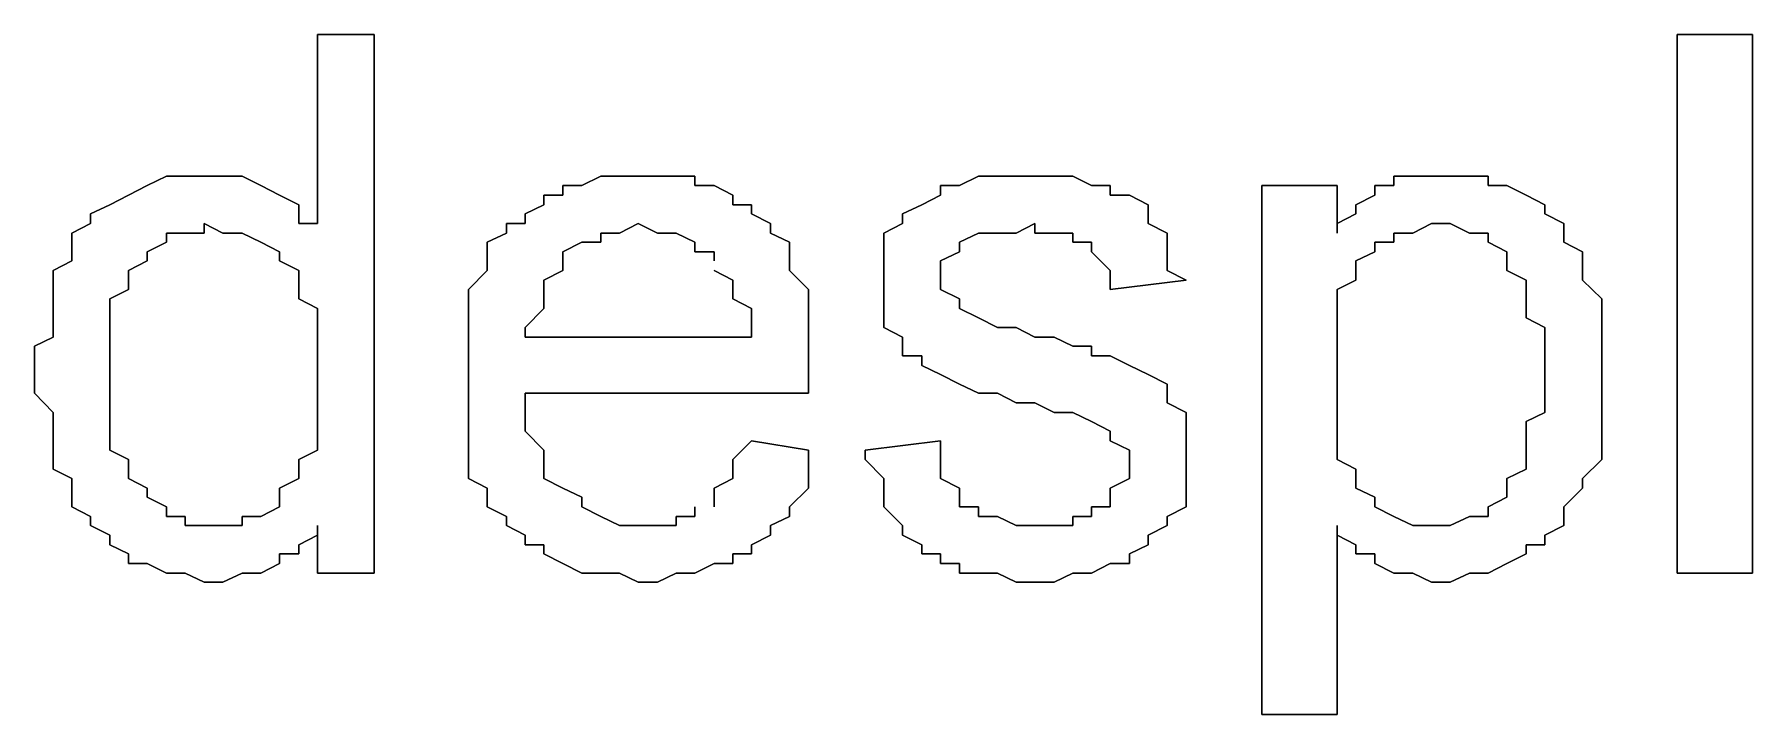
# Model space of a CAD drawing. Header units: metres. Extents: x 2.9 to 42.8, y 1.7 to 28.7.
# Drawn here: x 38.1459 to 38.4669, y 18.064 to 18.191 of the extents above; entities that cross this region are included whole.
import ezdxf

# ---------------------------------------------------------------- set-up
doc = ezdxf.new("R2010")
doc.units = ezdxf.units.M
doc.layers.add('GRIS', color=8, linetype='Continuous')

msp = doc.modelspace()

# ---------------------------------------------------------------- linework, layer by layer
at = {"layer": 'GRIS', "lineweight": -3}
for points in [[(38.2094, 18.191), (38.1988, 18.191), (38.2094, 18.191)], [(38.1988, 18.191), (38.1988, 18.1557), (38.1988, 18.191)], [(38.2094, 18.0904), (38.2094, 18.191), (38.2094, 18.0904)], [(38.4669, 18.191), (38.4528, 18.191), (38.4669, 18.191)], [(38.4528, 18.191), (38.4528, 18.0904), (38.4528, 18.191)], [(38.4669, 18.0904), (38.4669, 18.191), (38.4669, 18.0904)], [(38.167, 18.1628), (38.1635, 18.161), (38.167, 18.1628)], [(38.1706, 18.1645), (38.167, 18.1628), (38.1706, 18.1645)], [(38.1741, 18.1645), (38.1706, 18.1645), (38.1741, 18.1645)], [(38.1776, 18.1645), (38.1741, 18.1645), (38.1776, 18.1645)], [(38.1811, 18.1645), (38.1776, 18.1645), (38.1811, 18.1645)], [(38.1847, 18.1645), (38.1811, 18.1645), (38.1847, 18.1645)], [(38.1882, 18.1628), (38.1847, 18.1645), (38.1882, 18.1628)], [(38.1917, 18.161), (38.1882, 18.1628), (38.1917, 18.161)], [(38.2482, 18.1628), (38.2446, 18.1628), (38.2482, 18.1628)], [(38.2446, 18.1628), (38.2446, 18.161), (38.2446, 18.1628)], [(38.2517, 18.1645), (38.2482, 18.1628), (38.2517, 18.1645)], [(38.2552, 18.1645), (38.2517, 18.1645), (38.2552, 18.1645)], [(38.2587, 18.1645), (38.2552, 18.1645), (38.2587, 18.1645)], [(38.2623, 18.1645), (38.2587, 18.1645), (38.2623, 18.1645)], [(38.2658, 18.1645), (38.2623, 18.1645), (38.2658, 18.1645)], [(38.2693, 18.1645), (38.2658, 18.1645), (38.2693, 18.1645)], [(38.2693, 18.1628), (38.2693, 18.1645), (38.2693, 18.1628)], [(38.2729, 18.1628), (38.2693, 18.1628), (38.2729, 18.1628)], [(38.2764, 18.161), (38.2729, 18.1628), (38.2764, 18.161)], [(38.3187, 18.1628), (38.3152, 18.1628), (38.3187, 18.1628)], [(38.3152, 18.1628), (38.3152, 18.161), (38.3152, 18.1628)], [(38.3223, 18.1645), (38.3187, 18.1628), (38.3223, 18.1645)], [(38.3258, 18.1645), (38.3223, 18.1645), (38.3258, 18.1645)], [(38.3293, 18.1645), (38.3258, 18.1645), (38.3293, 18.1645)], [(38.3328, 18.1645), (38.3293, 18.1645), (38.3328, 18.1645)], [(38.3364, 18.1645), (38.3328, 18.1645), (38.3364, 18.1645)], [(38.3399, 18.1645), (38.3364, 18.1645), (38.3399, 18.1645)], [(38.3434, 18.1628), (38.3399, 18.1645), (38.3434, 18.1628)], [(38.3469, 18.1628), (38.3434, 18.1628), (38.3469, 18.1628)], [(38.3469, 18.161), (38.3469, 18.1628), (38.3469, 18.161)], [(38.3893, 18.1628), (38.3752, 18.1628), (38.3893, 18.1628)], [(38.3752, 18.1628), (38.3752, 18.064), (38.3752, 18.1628)], [(38.3893, 18.1539), (38.3893, 18.1628), (38.3893, 18.1539)], [(38.3999, 18.1628), (38.3963, 18.1628), (38.3999, 18.1628)], [(38.3963, 18.1628), (38.3963, 18.161), (38.3963, 18.1628)], [(38.4034, 18.1645), (38.3999, 18.1645), (38.4034, 18.1645)], [(38.3999, 18.1645), (38.3999, 18.1628), (38.3999, 18.1645)], [(38.4069, 18.1645), (38.4034, 18.1645), (38.4069, 18.1645)], [(38.4104, 18.1645), (38.4069, 18.1645), (38.4104, 18.1645)], [(38.414, 18.1645), (38.4104, 18.1645), (38.414, 18.1645)], [(38.4175, 18.1645), (38.414, 18.1645), (38.4175, 18.1645)], [(38.4175, 18.1628), (38.4175, 18.1645), (38.4175, 18.1628)], [(38.421, 18.1628), (38.4175, 18.1628), (38.421, 18.1628)], [(38.4246, 18.161), (38.421, 18.1628), (38.4246, 18.161)], [(38.16, 18.1592), (38.1564, 18.1575), (38.16, 18.1592)], [(38.1635, 18.161), (38.16, 18.1592), (38.1635, 18.161)], [(38.1953, 18.1592), (38.1917, 18.161), (38.1953, 18.1592)], [(38.1953, 18.1575), (38.1953, 18.1592), (38.1953, 18.1575)], [(38.2411, 18.1592), (38.2376, 18.1575), (38.2411, 18.1592)], [(38.2446, 18.161), (38.2411, 18.161), (38.2446, 18.161)], [(38.2411, 18.161), (38.2411, 18.1592), (38.2411, 18.161)], [(38.2764, 18.1592), (38.2764, 18.161), (38.2764, 18.1592)], [(38.2799, 18.1592), (38.2764, 18.1592), (38.2799, 18.1592)], [(38.2799, 18.1575), (38.2799, 18.1592), (38.2799, 18.1575)], [(38.3117, 18.1592), (38.3081, 18.1575), (38.3117, 18.1592)], [(38.3152, 18.161), (38.3117, 18.1592), (38.3152, 18.161)], [(38.3505, 18.161), (38.3469, 18.161), (38.3505, 18.161)], [(38.354, 18.1592), (38.3505, 18.161), (38.354, 18.1592)], [(38.354, 18.1575), (38.354, 18.1592), (38.354, 18.1575)], [(38.3963, 18.161), (38.3928, 18.1592), (38.3963, 18.161)], [(38.3928, 18.1592), (38.3928, 18.1575), (38.3928, 18.1592)], [(38.4281, 18.1592), (38.4246, 18.161), (38.4281, 18.1592)], [(38.4281, 18.1575), (38.4281, 18.1592), (38.4281, 18.1575)], [(38.1564, 18.1575), (38.1564, 18.1557), (38.1564, 18.1575)], [(38.1953, 18.1557), (38.1953, 18.1575), (38.1953, 18.1557)], [(38.2376, 18.1575), (38.2376, 18.1557), (38.2376, 18.1575)], [(38.2834, 18.1557), (38.2799, 18.1575), (38.2834, 18.1557)], [(38.3081, 18.1575), (38.3081, 18.1557), (38.3081, 18.1575)], [(38.354, 18.1557), (38.354, 18.1575), (38.354, 18.1557)], [(38.3928, 18.1575), (38.3893, 18.1557), (38.3928, 18.1575)], [(38.4316, 18.1557), (38.4281, 18.1575), (38.4316, 18.1557)], [(38.1564, 18.1557), (38.1529, 18.1539), (38.1564, 18.1557)], [(38.1529, 18.1539), (38.1529, 18.1504), (38.1529, 18.1539)], [(38.1706, 18.1522), (38.1706, 18.1539), (38.1706, 18.1522)], [(38.1706, 18.1539), (38.1741, 18.1539), (38.1706, 18.1539)], [(38.1741, 18.1539), (38.1776, 18.1539), (38.1741, 18.1539)], [(38.1776, 18.1539), (38.1776, 18.1557), (38.1776, 18.1539)], [(38.1776, 18.1557), (38.1811, 18.1539), (38.1776, 18.1557)], [(38.1811, 18.1539), (38.1847, 18.1539), (38.1811, 18.1539)], [(38.1847, 18.1539), (38.1882, 18.1522), (38.1847, 18.1539)], [(38.1988, 18.1557), (38.1953, 18.1557), (38.1988, 18.1557)], [(38.2341, 18.1539), (38.2305, 18.1522), (38.2341, 18.1539)], [(38.2376, 18.1557), (38.2341, 18.1557), (38.2376, 18.1557)], [(38.2341, 18.1557), (38.2341, 18.1539), (38.2341, 18.1557)], [(38.2517, 18.1522), (38.2517, 18.1539), (38.2517, 18.1522)], [(38.2517, 18.1539), (38.2552, 18.1539), (38.2517, 18.1539)], [(38.2552, 18.1539), (38.2587, 18.1557), (38.2552, 18.1539)], [(38.2587, 18.1557), (38.2623, 18.1539), (38.2587, 18.1557)], [(38.2623, 18.1539), (38.2658, 18.1539), (38.2623, 18.1539)], [(38.2658, 18.1539), (38.2693, 18.1522), (38.2658, 18.1539)], [(38.2834, 18.1539), (38.2834, 18.1557), (38.2834, 18.1539)], [(38.287, 18.1522), (38.2834, 18.1539), (38.287, 18.1522)], [(38.3081, 18.1557), (38.3046, 18.1539), (38.3081, 18.1557)], [(38.3046, 18.1539), (38.3046, 18.1504), (38.3046, 18.1539)], [(38.3187, 18.1522), (38.3223, 18.1539), (38.3187, 18.1522)], [(38.3223, 18.1539), (38.3258, 18.1539), (38.3223, 18.1539)], [(38.3258, 18.1539), (38.3293, 18.1539), (38.3258, 18.1539)], [(38.3293, 18.1539), (38.3328, 18.1557), (38.3293, 18.1539)], [(38.3328, 18.1557), (38.3328, 18.1539), (38.3328, 18.1557)], [(38.3328, 18.1539), (38.3364, 18.1539), (38.3328, 18.1539)], [(38.3364, 18.1539), (38.3399, 18.1539), (38.3364, 18.1539)], [(38.3399, 18.1539), (38.3399, 18.1522), (38.3399, 18.1539)], [(38.3575, 18.1539), (38.354, 18.1557), (38.3575, 18.1539)], [(38.3575, 18.1522), (38.3575, 18.1539), (38.3575, 18.1522)], [(38.3893, 18.1557), (38.3893, 18.1539), (38.3893, 18.1557)], [(38.3999, 18.1522), (38.3999, 18.1539), (38.3999, 18.1522)], [(38.3999, 18.1539), (38.4034, 18.1539), (38.3999, 18.1539)], [(38.4034, 18.1539), (38.4069, 18.1557), (38.4034, 18.1539)], [(38.4069, 18.1557), (38.4104, 18.1557), (38.4069, 18.1557)], [(38.4104, 18.1557), (38.414, 18.1539), (38.4104, 18.1557)], [(38.414, 18.1539), (38.4175, 18.1539), (38.414, 18.1539)], [(38.4175, 18.1539), (38.4175, 18.1522), (38.4175, 18.1539)], [(38.4316, 18.1539), (38.4316, 18.1557), (38.4316, 18.1539)], [(38.4316, 18.1522), (38.4316, 18.1539), (38.4316, 18.1522)], [(38.1529, 18.1504), (38.1529, 18.1487), (38.1529, 18.1504)], [(38.167, 18.1504), (38.1706, 18.1522), (38.167, 18.1504)], [(38.167, 18.1487), (38.167, 18.1504), (38.167, 18.1487)], [(38.1882, 18.1522), (38.1917, 18.1504), (38.1882, 18.1522)], [(38.1917, 18.1504), (38.1917, 18.1487), (38.1917, 18.1504)], [(38.2305, 18.1522), (38.2305, 18.1504), (38.2305, 18.1522)], [(38.2305, 18.1504), (38.2305, 18.1487), (38.2305, 18.1504)], [(38.2446, 18.1504), (38.2482, 18.1522), (38.2446, 18.1504)], [(38.2446, 18.1487), (38.2446, 18.1504), (38.2446, 18.1487)], [(38.2482, 18.1522), (38.2517, 18.1522), (38.2482, 18.1522)], [(38.2693, 18.1522), (38.2693, 18.1504), (38.2693, 18.1522)], [(38.2693, 18.1504), (38.2729, 18.1504), (38.2693, 18.1504)], [(38.2729, 18.1504), (38.2729, 18.1487), (38.2729, 18.1504)], [(38.287, 18.1504), (38.287, 18.1522), (38.287, 18.1504)], [(38.287, 18.1487), (38.287, 18.1504), (38.287, 18.1487)], [(38.3046, 18.1504), (38.3046, 18.1487), (38.3046, 18.1504)], [(38.3152, 18.1487), (38.3187, 18.1504), (38.3152, 18.1487)], [(38.3187, 18.1504), (38.3187, 18.1522), (38.3187, 18.1504)], [(38.3399, 18.1522), (38.3434, 18.1522), (38.3399, 18.1522)], [(38.3434, 18.1522), (38.3434, 18.1504), (38.3434, 18.1522)], [(38.3434, 18.1504), (38.3469, 18.1469), (38.3434, 18.1504)], [(38.3575, 18.1504), (38.3575, 18.1522), (38.3575, 18.1504)], [(38.3575, 18.1469), (38.3575, 18.1504), (38.3575, 18.1469)], [(38.3928, 18.1487), (38.3963, 18.1504), (38.3928, 18.1487)], [(38.3963, 18.1504), (38.3963, 18.1522), (38.3963, 18.1504)], [(38.3963, 18.1522), (38.3999, 18.1522), (38.3963, 18.1522)], [(38.4175, 18.1522), (38.421, 18.1504), (38.4175, 18.1522)], [(38.421, 18.1504), (38.421, 18.1487), (38.421, 18.1504)], [(38.4351, 18.1504), (38.4316, 18.1522), (38.4351, 18.1504)], [(38.4351, 18.1469), (38.4351, 18.1504), (38.4351, 18.1469)], [(38.1529, 18.1487), (38.1494, 18.1469), (38.1529, 18.1487)], [(38.1494, 18.1469), (38.1494, 18.1434), (38.1494, 18.1469)], [(38.1635, 18.1469), (38.167, 18.1487), (38.1635, 18.1469)], [(38.1635, 18.1451), (38.1635, 18.1469), (38.1635, 18.1451)], [(38.1917, 18.1487), (38.1953, 18.1469), (38.1917, 18.1487)], [(38.1953, 18.1469), (38.1953, 18.1451), (38.1953, 18.1469)], [(38.2305, 18.1469), (38.227, 18.1434), (38.2305, 18.1469)], [(38.2305, 18.1487), (38.2305, 18.1469), (38.2305, 18.1487)], [(38.2411, 18.1451), (38.2446, 18.1469), (38.2411, 18.1451)], [(38.2446, 18.1469), (38.2446, 18.1487), (38.2446, 18.1469)], [(38.2729, 18.1469), (38.2764, 18.1451), (38.2729, 18.1469)], [(38.287, 18.1469), (38.287, 18.1487), (38.287, 18.1469)], [(38.2905, 18.1434), (38.287, 18.1469), (38.2905, 18.1434)], [(38.3046, 18.1487), (38.3046, 18.1469), (38.3046, 18.1487)], [(38.3046, 18.1469), (38.3046, 18.1434), (38.3046, 18.1469)], [(38.3152, 18.1469), (38.3152, 18.1487), (38.3152, 18.1469)], [(38.3152, 18.1451), (38.3152, 18.1469), (38.3152, 18.1451)], [(38.3469, 18.1469), (38.3469, 18.1451), (38.3469, 18.1469)], [(38.3611, 18.1451), (38.3575, 18.1469), (38.3611, 18.1451)], [(38.3928, 18.1469), (38.3928, 18.1487), (38.3928, 18.1469)], [(38.3928, 18.1451), (38.3928, 18.1469), (38.3928, 18.1451)], [(38.421, 18.1487), (38.421, 18.1469), (38.421, 18.1487)], [(38.421, 18.1469), (38.4246, 18.1451), (38.421, 18.1469)], [(38.4351, 18.1451), (38.4351, 18.1469), (38.4351, 18.1451)], [(38.1494, 18.1434), (38.1494, 18.1416), (38.1494, 18.1434)], [(38.16, 18.1416), (38.1635, 18.1434), (38.16, 18.1416)], [(38.1635, 18.1434), (38.1635, 18.1451), (38.1635, 18.1434)], [(38.1953, 18.1451), (38.1953, 18.1434), (38.1953, 18.1451)], [(38.1953, 18.1434), (38.1953, 18.1416), (38.1953, 18.1434)], [(38.227, 18.1434), (38.227, 18.1416), (38.227, 18.1434)], [(38.2411, 18.1434), (38.2411, 18.1451), (38.2411, 18.1434)], [(38.2411, 18.1416), (38.2411, 18.1434), (38.2411, 18.1416)], [(38.2764, 18.1451), (38.2764, 18.1434), (38.2764, 18.1451)], [(38.2764, 18.1434), (38.2764, 18.1416), (38.2764, 18.1434)], [(38.2905, 18.1416), (38.2905, 18.1434), (38.2905, 18.1416)], [(38.3046, 18.1434), (38.3046, 18.1416), (38.3046, 18.1434)], [(38.3152, 18.1434), (38.3152, 18.1451), (38.3152, 18.1434)], [(38.3187, 18.1416), (38.3152, 18.1434), (38.3187, 18.1416)], [(38.3469, 18.1451), (38.3469, 18.1434), (38.3469, 18.1451)], [(38.3469, 18.1434), (38.3611, 18.1451), (38.3469, 18.1434)], [(38.3893, 18.1434), (38.3928, 18.1451), (38.3893, 18.1434)], [(38.3893, 18.1416), (38.3893, 18.1434), (38.3893, 18.1416)], [(38.4246, 18.1451), (38.4246, 18.1434), (38.4246, 18.1451)], [(38.4246, 18.1434), (38.4246, 18.1416), (38.4246, 18.1434)], [(38.4387, 18.1416), (38.4351, 18.1451), (38.4387, 18.1416)], [(38.1494, 18.1416), (38.1494, 18.1398), (38.1494, 18.1416)], [(38.1494, 18.1398), (38.1494, 18.1363), (38.1494, 18.1398)], [(38.16, 18.1381), (38.16, 18.1416), (38.16, 18.1381)], [(38.1953, 18.1416), (38.1988, 18.1398), (38.1953, 18.1416)], [(38.1988, 18.1398), (38.1988, 18.1363), (38.1988, 18.1398)], [(38.227, 18.1416), (38.227, 18.1398), (38.227, 18.1416)], [(38.227, 18.1398), (38.227, 18.1363), (38.227, 18.1398)], [(38.2376, 18.1363), (38.2411, 18.1398), (38.2376, 18.1363)], [(38.2411, 18.1398), (38.2411, 18.1416), (38.2411, 18.1398)], [(38.2764, 18.1416), (38.2799, 18.1398), (38.2764, 18.1416)], [(38.2799, 18.1398), (38.2799, 18.1363), (38.2799, 18.1398)], [(38.2905, 18.1398), (38.2905, 18.1416), (38.2905, 18.1398)], [(38.2905, 18.1363), (38.2905, 18.1398), (38.2905, 18.1363)], [(38.3046, 18.1416), (38.3046, 18.1381), (38.3046, 18.1416)], [(38.3187, 18.1398), (38.3187, 18.1416), (38.3187, 18.1398)], [(38.3223, 18.1381), (38.3187, 18.1398), (38.3223, 18.1381)], [(38.3893, 18.1381), (38.3893, 18.1416), (38.3893, 18.1381)], [(38.4246, 18.1416), (38.4246, 18.1381), (38.4246, 18.1416)], [(38.4387, 18.1398), (38.4387, 18.1416), (38.4387, 18.1398)], [(38.4387, 18.1381), (38.4387, 18.1398), (38.4387, 18.1381)], [(38.16, 18.1363), (38.16, 18.1381), (38.16, 18.1363)], [(38.3046, 18.1381), (38.3046, 18.1363), (38.3046, 18.1381)], [(38.3258, 18.1363), (38.3223, 18.1381), (38.3258, 18.1363)], [(38.3893, 18.1363), (38.3893, 18.1381), (38.3893, 18.1363)], [(38.4246, 18.1381), (38.4281, 18.1363), (38.4246, 18.1381)], [(38.4387, 18.1363), (38.4387, 18.1381), (38.4387, 18.1363)], [(38.1494, 18.1345), (38.1459, 18.1328), (38.1494, 18.1345)], [(38.1494, 18.1363), (38.1494, 18.1345), (38.1494, 18.1363)], [(38.16, 18.1345), (38.16, 18.1363), (38.16, 18.1345)], [(38.16, 18.131), (38.16, 18.1345), (38.16, 18.131)], [(38.1988, 18.1363), (38.1988, 18.1345), (38.1988, 18.1363)], [(38.1988, 18.1345), (38.1988, 18.1328), (38.1988, 18.1345)], [(38.227, 18.1363), (38.227, 18.1345), (38.227, 18.1363)], [(38.227, 18.1345), (38.227, 18.1328), (38.227, 18.1345)], [(38.2376, 18.1345), (38.2376, 18.1363), (38.2376, 18.1345)], [(38.2799, 18.1345), (38.2376, 18.1345), (38.2799, 18.1345)], [(38.2799, 18.1363), (38.2799, 18.1345), (38.2799, 18.1363)], [(38.2905, 18.1345), (38.2905, 18.1363), (38.2905, 18.1345)], [(38.2905, 18.131), (38.2905, 18.1345), (38.2905, 18.131)], [(38.3046, 18.1363), (38.3081, 18.1345), (38.3046, 18.1363)], [(38.3081, 18.1345), (38.3081, 18.1328), (38.3081, 18.1345)], [(38.3293, 18.1363), (38.3258, 18.1363), (38.3293, 18.1363)], [(38.3328, 18.1345), (38.3293, 18.1363), (38.3328, 18.1345)], [(38.3364, 18.1345), (38.3328, 18.1345), (38.3364, 18.1345)], [(38.3399, 18.1328), (38.3364, 18.1345), (38.3399, 18.1328)], [(38.3893, 18.1345), (38.3893, 18.1363), (38.3893, 18.1345)], [(38.3893, 18.131), (38.3893, 18.1345), (38.3893, 18.131)], [(38.4281, 18.1363), (38.4281, 18.1328), (38.4281, 18.1363)], [(38.4387, 18.1328), (38.4387, 18.1363), (38.4387, 18.1328)], [(38.1459, 18.1328), (38.1459, 18.1292), (38.1459, 18.1328)], [(38.16, 18.1275), (38.16, 18.131), (38.16, 18.1275)], [(38.1988, 18.1328), (38.1988, 18.1292), (38.1988, 18.1328)], [(38.227, 18.1328), (38.227, 18.1292), (38.227, 18.1328)], [(38.2905, 18.1292), (38.2905, 18.131), (38.2905, 18.1292)], [(38.3081, 18.1328), (38.3081, 18.131), (38.3081, 18.1328)], [(38.3081, 18.131), (38.3117, 18.131), (38.3081, 18.131)], [(38.3117, 18.131), (38.3117, 18.1292), (38.3117, 18.131)], [(38.3434, 18.1328), (38.3399, 18.1328), (38.3434, 18.1328)], [(38.3434, 18.131), (38.3434, 18.1328), (38.3434, 18.131)], [(38.3469, 18.131), (38.3434, 18.131), (38.3469, 18.131)], [(38.3505, 18.1292), (38.3469, 18.131), (38.3505, 18.1292)], [(38.3893, 18.1275), (38.3893, 18.131), (38.3893, 18.1275)], [(38.4281, 18.1328), (38.4281, 18.131), (38.4281, 18.1328)], [(38.4281, 18.131), (38.4281, 18.1275), (38.4281, 18.131)], [(38.4387, 18.131), (38.4387, 18.1328), (38.4387, 18.131)], [(38.4387, 18.1275), (38.4387, 18.131), (38.4387, 18.1275)], [(38.1459, 18.1292), (38.1459, 18.1275), (38.1459, 18.1292)], [(38.1459, 18.1275), (38.1459, 18.1257), (38.1459, 18.1275)], [(38.16, 18.124), (38.16, 18.1275), (38.16, 18.124)], [(38.1988, 18.1292), (38.1988, 18.1257), (38.1988, 18.1292)], [(38.227, 18.1292), (38.227, 18.1257), (38.227, 18.1292)], [(38.2905, 18.1275), (38.2905, 18.1292), (38.2905, 18.1275)], [(38.2905, 18.1257), (38.2905, 18.1275), (38.2905, 18.1257)], [(38.3117, 18.1292), (38.3152, 18.1275), (38.3117, 18.1292)], [(38.3152, 18.1275), (38.3187, 18.1257), (38.3152, 18.1275)], [(38.354, 18.1275), (38.3505, 18.1292), (38.354, 18.1275)], [(38.3575, 18.1257), (38.354, 18.1275), (38.3575, 18.1257)], [(38.3893, 18.124), (38.3893, 18.1275), (38.3893, 18.124)], [(38.4281, 18.1275), (38.4281, 18.1257), (38.4281, 18.1275)], [(38.4387, 18.1257), (38.4387, 18.1275), (38.4387, 18.1257)], [(38.1459, 18.1257), (38.1459, 18.124), (38.1459, 18.1257)], [(38.1459, 18.124), (38.1494, 18.1204), (38.1459, 18.124)], [(38.16, 18.1222), (38.16, 18.124), (38.16, 18.1222)], [(38.1988, 18.1257), (38.1988, 18.124), (38.1988, 18.1257)], [(38.1988, 18.124), (38.1988, 18.1204), (38.1988, 18.124)], [(38.227, 18.1257), (38.227, 18.1222), (38.227, 18.1257)], [(38.2376, 18.1204), (38.2376, 18.124), (38.2376, 18.1204)], [(38.2376, 18.124), (38.2905, 18.124), (38.2376, 18.124)], [(38.2905, 18.124), (38.2905, 18.1257), (38.2905, 18.124)], [(38.3187, 18.1257), (38.3223, 18.124), (38.3187, 18.1257)], [(38.3223, 18.124), (38.3258, 18.124), (38.3223, 18.124)], [(38.3258, 18.124), (38.3293, 18.1222), (38.3258, 18.124)], [(38.3575, 18.124), (38.3575, 18.1257), (38.3575, 18.124)], [(38.3575, 18.1222), (38.3575, 18.124), (38.3575, 18.1222)], [(38.3893, 18.1204), (38.3893, 18.124), (38.3893, 18.1204)], [(38.4281, 18.1257), (38.4281, 18.124), (38.4281, 18.1257)], [(38.4281, 18.124), (38.4281, 18.1204), (38.4281, 18.124)], [(38.4387, 18.1222), (38.4387, 18.1257), (38.4387, 18.1222)], [(38.16, 18.1187), (38.16, 18.1222), (38.16, 18.1187)], [(38.227, 18.1222), (38.227, 18.1204), (38.227, 18.1222)], [(38.3293, 18.1222), (38.3328, 18.1222), (38.3293, 18.1222)], [(38.3328, 18.1222), (38.3364, 18.1204), (38.3328, 18.1222)], [(38.3611, 18.1204), (38.3575, 18.1222), (38.3611, 18.1204)], [(38.4387, 18.1204), (38.4387, 18.1222), (38.4387, 18.1204)], [(38.1494, 18.1204), (38.1494, 18.1187), (38.1494, 18.1204)], [(38.1494, 18.1187), (38.1494, 18.1169), (38.1494, 18.1187)], [(38.16, 18.1169), (38.16, 18.1187), (38.16, 18.1169)], [(38.1988, 18.1204), (38.1988, 18.1187), (38.1988, 18.1204)], [(38.1988, 18.1187), (38.1988, 18.1151), (38.1988, 18.1187)], [(38.227, 18.1204), (38.227, 18.1169), (38.227, 18.1204)], [(38.2376, 18.1187), (38.2376, 18.1204), (38.2376, 18.1187)], [(38.2376, 18.1169), (38.2376, 18.1187), (38.2376, 18.1169)], [(38.3364, 18.1204), (38.3399, 18.1204), (38.3364, 18.1204)], [(38.3399, 18.1204), (38.3434, 18.1187), (38.3399, 18.1204)], [(38.3434, 18.1187), (38.3469, 18.1169), (38.3434, 18.1187)], [(38.3611, 18.1187), (38.3611, 18.1204), (38.3611, 18.1187)], [(38.3611, 18.1169), (38.3611, 18.1187), (38.3611, 18.1169)], [(38.3893, 18.1187), (38.3893, 18.1204), (38.3893, 18.1187)], [(38.3893, 18.1151), (38.3893, 18.1187), (38.3893, 18.1151)], [(38.4281, 18.1204), (38.4246, 18.1187), (38.4281, 18.1204)], [(38.4246, 18.1187), (38.4246, 18.1151), (38.4246, 18.1187)], [(38.4387, 18.1187), (38.4387, 18.1204), (38.4387, 18.1187)], [(38.4387, 18.1151), (38.4387, 18.1187), (38.4387, 18.1151)], [(38.1494, 18.1169), (38.1494, 18.1134), (38.1494, 18.1169)], [(38.16, 18.1134), (38.16, 18.1169), (38.16, 18.1134)], [(38.1988, 18.1151), (38.1988, 18.1134), (38.1988, 18.1151)], [(38.227, 18.1169), (38.227, 18.1151), (38.227, 18.1169)], [(38.227, 18.1151), (38.227, 18.1134), (38.227, 18.1151)], [(38.2411, 18.1134), (38.2376, 18.1169), (38.2411, 18.1134)], [(38.2799, 18.1151), (38.2764, 18.1116), (38.2799, 18.1151)], [(38.2905, 18.1134), (38.2799, 18.1151), (38.2905, 18.1134)], [(38.3152, 18.1151), (38.3011, 18.1134), (38.3152, 18.1151)], [(38.3152, 18.1116), (38.3152, 18.1151), (38.3152, 18.1116)], [(38.3469, 18.1169), (38.3469, 18.1151), (38.3469, 18.1169)], [(38.3469, 18.1151), (38.3505, 18.1134), (38.3469, 18.1151)], [(38.3611, 18.1134), (38.3611, 18.1169), (38.3611, 18.1134)], [(38.3893, 18.1134), (38.3893, 18.1151), (38.3893, 18.1134)], [(38.4246, 18.1151), (38.4246, 18.1134), (38.4246, 18.1151)], [(38.4387, 18.1134), (38.4387, 18.1151), (38.4387, 18.1134)], [(38.1494, 18.1134), (38.1494, 18.1116), (38.1494, 18.1134)], [(38.1494, 18.1116), (38.1494, 18.1098), (38.1494, 18.1116)], [(38.1635, 18.1116), (38.16, 18.1134), (38.1635, 18.1116)], [(38.1635, 18.1098), (38.1635, 18.1116), (38.1635, 18.1098)], [(38.1988, 18.1134), (38.1953, 18.1116), (38.1988, 18.1134)], [(38.1953, 18.1116), (38.1953, 18.1098), (38.1953, 18.1116)], [(38.227, 18.1134), (38.227, 18.1098), (38.227, 18.1134)], [(38.2411, 18.1116), (38.2411, 18.1134), (38.2411, 18.1116)], [(38.2411, 18.1098), (38.2411, 18.1116), (38.2411, 18.1098)], [(38.2764, 18.1116), (38.2764, 18.1098), (38.2764, 18.1116)], [(38.2905, 18.1098), (38.2905, 18.1134), (38.2905, 18.1098)], [(38.3011, 18.1134), (38.3011, 18.1116), (38.3011, 18.1134)], [(38.3011, 18.1116), (38.3046, 18.1081), (38.3011, 18.1116)], [(38.3152, 18.1098), (38.3152, 18.1116), (38.3152, 18.1098)], [(38.3505, 18.1134), (38.3505, 18.1116), (38.3505, 18.1134)], [(38.3505, 18.1116), (38.3505, 18.1081), (38.3505, 18.1116)], [(38.3611, 18.1116), (38.3611, 18.1134), (38.3611, 18.1116)], [(38.3611, 18.1098), (38.3611, 18.1116), (38.3611, 18.1098)], [(38.3893, 18.1116), (38.3893, 18.1134), (38.3893, 18.1116)], [(38.3928, 18.1098), (38.3893, 18.1116), (38.3928, 18.1098)], [(38.4246, 18.1134), (38.4246, 18.1116), (38.4246, 18.1134)], [(38.4246, 18.1116), (38.4246, 18.1098), (38.4246, 18.1116)], [(38.4351, 18.1081), (38.4387, 18.1116), (38.4351, 18.1081)], [(38.4387, 18.1116), (38.4387, 18.1134), (38.4387, 18.1116)], [(38.1494, 18.1098), (38.1529, 18.1081), (38.1494, 18.1098)], [(38.1529, 18.1081), (38.1529, 18.1063), (38.1529, 18.1081)], [(38.1635, 18.1081), (38.1635, 18.1098), (38.1635, 18.1081)], [(38.167, 18.1063), (38.1635, 18.1081), (38.167, 18.1063)], [(38.1953, 18.1081), (38.1917, 18.1063), (38.1953, 18.1081)], [(38.1953, 18.1098), (38.1953, 18.1081), (38.1953, 18.1098)], [(38.227, 18.1098), (38.227, 18.1081), (38.227, 18.1098)], [(38.227, 18.1081), (38.2305, 18.1063), (38.227, 18.1081)], [(38.2411, 18.1081), (38.2411, 18.1098), (38.2411, 18.1081)], [(38.2446, 18.1063), (38.2411, 18.1081), (38.2446, 18.1063)], [(38.2764, 18.1081), (38.2729, 18.1063), (38.2764, 18.1081)], [(38.2764, 18.1098), (38.2764, 18.1081), (38.2764, 18.1098)], [(38.2905, 18.1081), (38.2905, 18.1098), (38.2905, 18.1081)], [(38.2905, 18.1063), (38.2905, 18.1081), (38.2905, 18.1063)], [(38.3046, 18.1081), (38.3046, 18.1063), (38.3046, 18.1081)], [(38.3152, 18.1081), (38.3152, 18.1098), (38.3152, 18.1081)], [(38.3187, 18.1063), (38.3152, 18.1081), (38.3187, 18.1063)], [(38.3505, 18.1081), (38.3469, 18.1063), (38.3505, 18.1081)], [(38.3611, 18.1081), (38.3611, 18.1098), (38.3611, 18.1081)], [(38.3611, 18.1046), (38.3611, 18.1081), (38.3611, 18.1046)], [(38.3928, 18.1081), (38.3928, 18.1098), (38.3928, 18.1081)], [(38.3928, 18.1063), (38.3928, 18.1081), (38.3928, 18.1063)], [(38.4246, 18.1098), (38.421, 18.1081), (38.4246, 18.1098)], [(38.421, 18.1081), (38.421, 18.1063), (38.421, 18.1081)], [(38.4351, 18.1063), (38.4351, 18.1081), (38.4351, 18.1063)], [(38.1529, 18.1063), (38.1529, 18.1046), (38.1529, 18.1063)], [(38.1529, 18.1046), (38.1529, 18.1028), (38.1529, 18.1046)], [(38.167, 18.1046), (38.167, 18.1063), (38.167, 18.1046)], [(38.1706, 18.1028), (38.167, 18.1046), (38.1706, 18.1028)], [(38.1917, 18.1063), (38.1917, 18.1046), (38.1917, 18.1063)], [(38.1917, 18.1046), (38.1917, 18.1028), (38.1917, 18.1046)], [(38.2305, 18.1063), (38.2305, 18.1046), (38.2305, 18.1063)], [(38.2305, 18.1046), (38.2305, 18.1028), (38.2305, 18.1046)], [(38.2482, 18.1046), (38.2446, 18.1063), (38.2482, 18.1046)], [(38.2482, 18.1028), (38.2482, 18.1046), (38.2482, 18.1028)], [(38.2729, 18.1063), (38.2729, 18.1046), (38.2729, 18.1063)], [(38.2729, 18.1046), (38.2729, 18.1028), (38.2729, 18.1046)], [(38.287, 18.1028), (38.2905, 18.1063), (38.287, 18.1028)], [(38.3046, 18.1063), (38.3046, 18.1046), (38.3046, 18.1063)], [(38.3046, 18.1046), (38.3046, 18.1028), (38.3046, 18.1046)], [(38.3187, 18.1046), (38.3187, 18.1063), (38.3187, 18.1046)], [(38.3187, 18.1028), (38.3187, 18.1046), (38.3187, 18.1028)], [(38.3469, 18.1063), (38.3469, 18.1046), (38.3469, 18.1063)], [(38.3469, 18.1046), (38.3469, 18.1028), (38.3469, 18.1046)], [(38.3611, 18.1028), (38.3611, 18.1046), (38.3611, 18.1028)], [(38.3963, 18.1046), (38.3928, 18.1063), (38.3963, 18.1046)], [(38.3963, 18.1028), (38.3963, 18.1046), (38.3963, 18.1028)], [(38.421, 18.1046), (38.4175, 18.1028), (38.421, 18.1046)], [(38.421, 18.1063), (38.421, 18.1046), (38.421, 18.1063)], [(38.4316, 18.1028), (38.4351, 18.1063), (38.4316, 18.1028)], [(38.1529, 18.1028), (38.1564, 18.101), (38.1529, 18.1028)], [(38.1706, 18.101), (38.1706, 18.1028), (38.1706, 18.101)], [(38.1917, 18.1028), (38.1882, 18.101), (38.1917, 18.1028)], [(38.2305, 18.1028), (38.2341, 18.101), (38.2305, 18.1028)], [(38.2517, 18.101), (38.2482, 18.1028), (38.2517, 18.101)], [(38.2693, 18.1028), (38.2693, 18.101), (38.2693, 18.1028)], [(38.287, 18.101), (38.287, 18.1028), (38.287, 18.101)], [(38.3046, 18.1028), (38.3081, 18.0993), (38.3046, 18.1028)], [(38.3223, 18.1028), (38.3187, 18.1028), (38.3223, 18.1028)], [(38.3223, 18.101), (38.3223, 18.1028), (38.3223, 18.101)], [(38.3469, 18.1028), (38.3434, 18.1028), (38.3469, 18.1028)], [(38.3434, 18.1028), (38.3434, 18.101), (38.3434, 18.1028)], [(38.3575, 18.101), (38.3611, 18.1028), (38.3575, 18.101)], [(38.3999, 18.101), (38.3963, 18.1028), (38.3999, 18.101)], [(38.4175, 18.1028), (38.4175, 18.101), (38.4175, 18.1028)], [(38.4316, 18.101), (38.4316, 18.1028), (38.4316, 18.101)], [(38.1564, 18.101), (38.1564, 18.0993), (38.1564, 18.101)], [(38.1564, 18.0993), (38.16, 18.0975), (38.1564, 18.0993)], [(38.1741, 18.101), (38.1706, 18.101), (38.1741, 18.101)], [(38.1741, 18.0993), (38.1741, 18.101), (38.1741, 18.0993)], [(38.1776, 18.0993), (38.1741, 18.0993), (38.1776, 18.0993)], [(38.1811, 18.0993), (38.1776, 18.0993), (38.1811, 18.0993)], [(38.1847, 18.0993), (38.1811, 18.0993), (38.1847, 18.0993)], [(38.1882, 18.101), (38.1847, 18.101), (38.1882, 18.101)], [(38.1847, 18.101), (38.1847, 18.0993), (38.1847, 18.101)], [(38.1988, 18.0975), (38.1988, 18.0993), (38.1988, 18.0975)], [(38.1988, 18.0993), (38.1988, 18.0904), (38.1988, 18.0993)], [(38.2341, 18.101), (38.2341, 18.0993), (38.2341, 18.101)], [(38.2341, 18.0993), (38.2376, 18.0975), (38.2341, 18.0993)], [(38.2552, 18.0993), (38.2517, 18.101), (38.2552, 18.0993)], [(38.2587, 18.0993), (38.2552, 18.0993), (38.2587, 18.0993)], [(38.2623, 18.0993), (38.2587, 18.0993), (38.2623, 18.0993)], [(38.2658, 18.0993), (38.2623, 18.0993), (38.2658, 18.0993)], [(38.2693, 18.101), (38.2658, 18.101), (38.2693, 18.101)], [(38.2658, 18.101), (38.2658, 18.0993), (38.2658, 18.101)], [(38.2834, 18.0993), (38.287, 18.101), (38.2834, 18.0993)], [(38.2834, 18.0975), (38.2834, 18.0993), (38.2834, 18.0975)], [(38.3081, 18.0993), (38.3081, 18.0975), (38.3081, 18.0993)], [(38.3258, 18.101), (38.3223, 18.101), (38.3258, 18.101)], [(38.3293, 18.0993), (38.3258, 18.101), (38.3293, 18.0993)], [(38.3328, 18.0993), (38.3293, 18.0993), (38.3328, 18.0993)], [(38.3364, 18.0993), (38.3328, 18.0993), (38.3364, 18.0993)], [(38.3399, 18.0993), (38.3364, 18.0993), (38.3399, 18.0993)], [(38.3434, 18.101), (38.3399, 18.101), (38.3434, 18.101)], [(38.3399, 18.101), (38.3399, 18.0993), (38.3399, 18.101)], [(38.354, 18.0975), (38.3575, 18.0993), (38.354, 18.0975)], [(38.3575, 18.0993), (38.3575, 18.101), (38.3575, 18.0993)], [(38.3893, 18.064), (38.3893, 18.0993), (38.3893, 18.064)], [(38.3893, 18.0993), (38.3893, 18.0975), (38.3893, 18.0993)], [(38.4034, 18.0993), (38.3999, 18.101), (38.4034, 18.0993)], [(38.4069, 18.0993), (38.4034, 18.0993), (38.4069, 18.0993)], [(38.4104, 18.0993), (38.4069, 18.0993), (38.4104, 18.0993)], [(38.414, 18.101), (38.4104, 18.0993), (38.414, 18.101)], [(38.4175, 18.101), (38.414, 18.101), (38.4175, 18.101)], [(38.4281, 18.0975), (38.4316, 18.0993), (38.4281, 18.0975)], [(38.4316, 18.0993), (38.4316, 18.101), (38.4316, 18.0993)], [(38.16, 18.0975), (38.16, 18.0957), (38.16, 18.0975)], [(38.16, 18.0957), (38.1635, 18.094), (38.16, 18.0957)], [(38.1953, 18.0957), (38.1988, 18.0975), (38.1953, 18.0957)], [(38.1953, 18.094), (38.1953, 18.0957), (38.1953, 18.094)], [(38.2376, 18.0975), (38.2376, 18.0957), (38.2376, 18.0975)], [(38.2376, 18.0957), (38.2411, 18.0957), (38.2376, 18.0957)], [(38.2411, 18.0957), (38.2411, 18.094), (38.2411, 18.0957)], [(38.2799, 18.0957), (38.2834, 18.0975), (38.2799, 18.0957)], [(38.2799, 18.094), (38.2799, 18.0957), (38.2799, 18.094)], [(38.3081, 18.0975), (38.3117, 18.0957), (38.3081, 18.0975)], [(38.3117, 18.0957), (38.3117, 18.094), (38.3117, 18.0957)], [(38.3505, 18.094), (38.354, 18.0957), (38.3505, 18.094)], [(38.354, 18.0957), (38.354, 18.0975), (38.354, 18.0957)], [(38.3893, 18.0975), (38.3928, 18.0957), (38.3893, 18.0975)], [(38.3928, 18.0957), (38.3928, 18.094), (38.3928, 18.0957)], [(38.4246, 18.094), (38.4246, 18.0957), (38.4246, 18.094)], [(38.4246, 18.0957), (38.4281, 18.0957), (38.4246, 18.0957)], [(38.4281, 18.0957), (38.4281, 18.0975), (38.4281, 18.0957)], [(38.1635, 18.094), (38.1635, 18.0922), (38.1635, 18.094)], [(38.1635, 18.0922), (38.167, 18.0922), (38.1635, 18.0922)], [(38.167, 18.0922), (38.1706, 18.0904), (38.167, 18.0922)], [(38.1882, 18.0904), (38.1917, 18.0922), (38.1882, 18.0904)], [(38.1917, 18.0922), (38.1917, 18.094), (38.1917, 18.0922)], [(38.1917, 18.094), (38.1953, 18.094), (38.1917, 18.094)], [(38.2411, 18.094), (38.2446, 18.0922), (38.2411, 18.094)], [(38.2446, 18.0922), (38.2482, 18.0904), (38.2446, 18.0922)], [(38.2693, 18.0904), (38.2729, 18.0922), (38.2693, 18.0904)], [(38.2729, 18.0922), (38.2764, 18.0922), (38.2729, 18.0922)], [(38.2764, 18.0922), (38.2764, 18.094), (38.2764, 18.0922)], [(38.2764, 18.094), (38.2799, 18.094), (38.2764, 18.094)], [(38.3117, 18.094), (38.3152, 18.094), (38.3117, 18.094)], [(38.3152, 18.094), (38.3152, 18.0922), (38.3152, 18.094)], [(38.3152, 18.0922), (38.3187, 18.0922), (38.3152, 18.0922)], [(38.3187, 18.0922), (38.3187, 18.0904), (38.3187, 18.0922)], [(38.3434, 18.0904), (38.3469, 18.0922), (38.3434, 18.0904)], [(38.3469, 18.0922), (38.3505, 18.0922), (38.3469, 18.0922)], [(38.3505, 18.0922), (38.3505, 18.094), (38.3505, 18.0922)], [(38.3928, 18.094), (38.3963, 18.094), (38.3928, 18.094)], [(38.3963, 18.094), (38.3963, 18.0922), (38.3963, 18.094)], [(38.3963, 18.0922), (38.3999, 18.0904), (38.3963, 18.0922)], [(38.4175, 18.0904), (38.421, 18.0922), (38.4175, 18.0904)], [(38.421, 18.0922), (38.4246, 18.094), (38.421, 18.0922)], [(38.1706, 18.0904), (38.1741, 18.0904), (38.1706, 18.0904)], [(38.1741, 18.0904), (38.1776, 18.0887), (38.1741, 18.0904)], [(38.1776, 18.0887), (38.1811, 18.0887), (38.1776, 18.0887)], [(38.1811, 18.0887), (38.1847, 18.0904), (38.1811, 18.0887)], [(38.1847, 18.0904), (38.1882, 18.0904), (38.1847, 18.0904)], [(38.1988, 18.0904), (38.2094, 18.0904), (38.1988, 18.0904)], [(38.2482, 18.0904), (38.2517, 18.0904), (38.2482, 18.0904)], [(38.2517, 18.0904), (38.2552, 18.0904), (38.2517, 18.0904)], [(38.2552, 18.0904), (38.2587, 18.0887), (38.2552, 18.0904)], [(38.2587, 18.0887), (38.2623, 18.0887), (38.2587, 18.0887)], [(38.2623, 18.0887), (38.2658, 18.0904), (38.2623, 18.0887)], [(38.2658, 18.0904), (38.2693, 18.0904), (38.2658, 18.0904)], [(38.3187, 18.0904), (38.3223, 18.0904), (38.3187, 18.0904)], [(38.3223, 18.0904), (38.3258, 18.0904), (38.3223, 18.0904)], [(38.3258, 18.0904), (38.3293, 18.0887), (38.3258, 18.0904)], [(38.3293, 18.0887), (38.3328, 18.0887), (38.3293, 18.0887)], [(38.3328, 18.0887), (38.3364, 18.0887), (38.3328, 18.0887)], [(38.3364, 18.0887), (38.3399, 18.0904), (38.3364, 18.0887)], [(38.3399, 18.0904), (38.3434, 18.0904), (38.3399, 18.0904)], [(38.3999, 18.0904), (38.4034, 18.0904), (38.3999, 18.0904)], [(38.4034, 18.0904), (38.4069, 18.0887), (38.4034, 18.0904)], [(38.4069, 18.0887), (38.4104, 18.0887), (38.4069, 18.0887)], [(38.4104, 18.0887), (38.414, 18.0904), (38.4104, 18.0887)], [(38.414, 18.0904), (38.4175, 18.0904), (38.414, 18.0904)], [(38.4528, 18.0904), (38.4669, 18.0904), (38.4528, 18.0904)], [(38.3752, 18.064), (38.3893, 18.064), (38.3752, 18.064)]]:
    msp.add_lwpolyline(points, dxfattribs=at)

doc.saveas('drawing.dxf')
